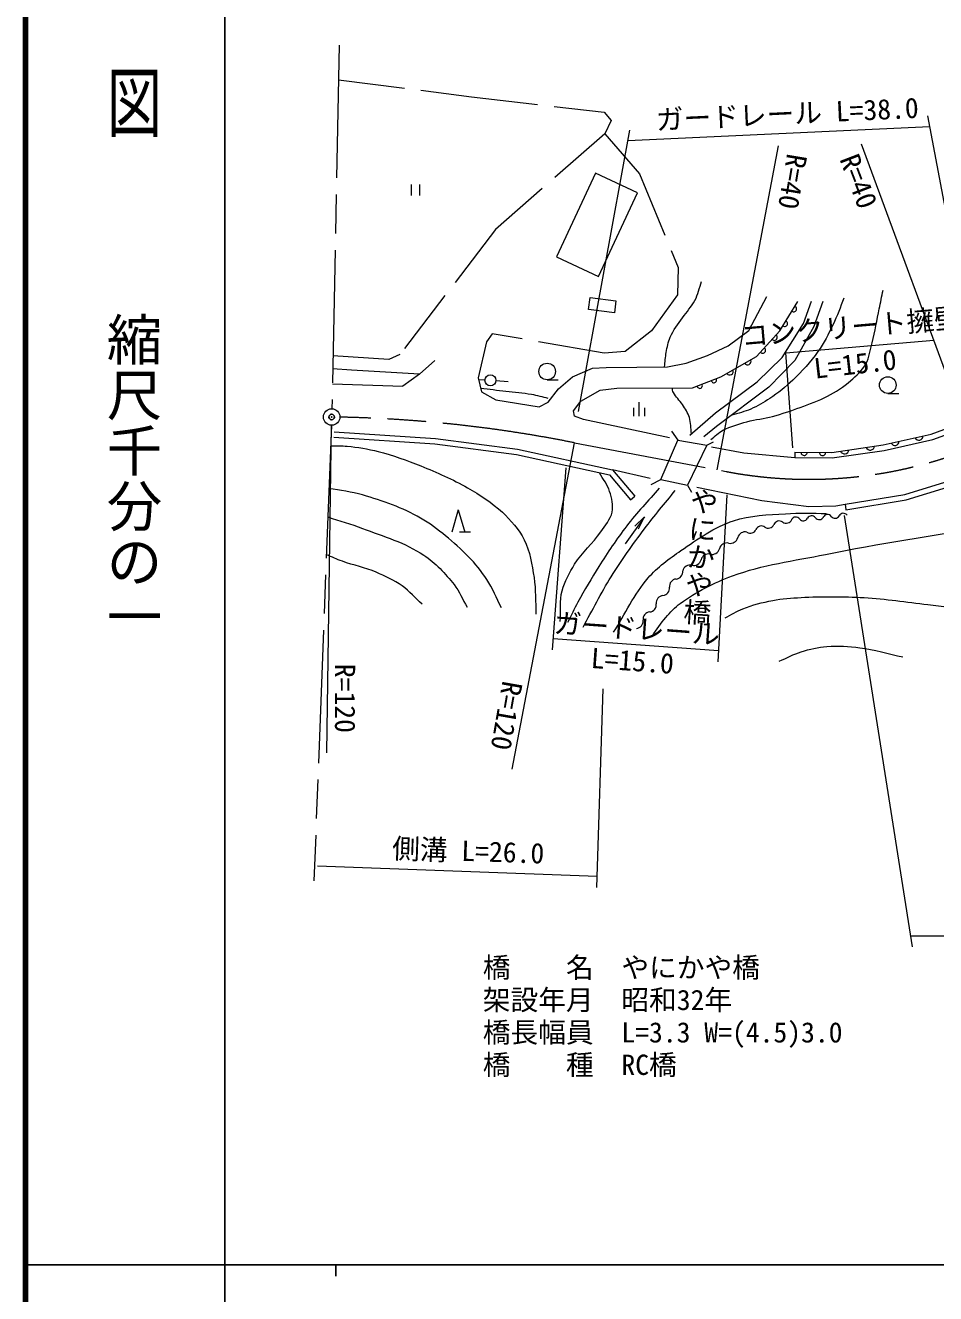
# Model space of a CAD drawing. Units: millimetres, scale not verified. Extents: x 40000 to 680000, y 20000 to 380000.
# Drawn here: x 40000 to 122116, y 202409 to 316857 of the extents above; entities that cross this region are included whole.
import ezdxf
from ezdxf.enums import TextEntityAlignment as Align

# ---------------------------------------------------------------- set-up
doc = ezdxf.new("R2010")
doc.units = ezdxf.units.MM
doc.header["$LTSCALE"] = 1000
doc.header["$PDMODE"] = 32
doc.header["$PDSIZE"] = 500
doc.linetypes.add('CHAIN', pattern=[18.5, 12, -1.5, 3.5, -1.5])
doc.linetypes.add('DASHED', pattern=[7.5, 6, -1.5])
for name, color, linetype, lineweight in [('M-BGD', 7, 'Continuous', 13), ('M-BGD-EXST', 7, 'Continuous', 13), ('M-BMK', 2, 'CHAIN', 13), ('M-BMK-SRVR', 3, 'Continuous', 13), ('M-STR-HTXT', 7, 'Continuous', 13), ('M-STR-STR1', 1, 'Continuous', 13), ('M-TTL', 2, 'Continuous', 140), ('M-TTL-BAND', 7, 'Continuous', 25)]:
    doc.layers.add(name, color=color, linetype=linetype, lineweight=lineweight)
doc.layers.add('M-OTRS', color=6, linetype='Continuous')
doc.styles.add('@ＭＳ ゴシック', font='')
doc.styles.add('ＭＳ ゴシック', font='')
doc.styles.get('@ＭＳ ゴシック').set_extended_font_data('@MS Gothic')
doc.styles.get('ＭＳ ゴシック').set_extended_font_data('MS Gothic')

# ---------------------------------------------------------------- blocks, each defined once
blk = doc.blocks.new('open_arrow')
at = {"color": 0, "linetype": 'Continuous', "lineweight": -2}
blk.add_lwpolyline([(7.5, 1.25), (0, 0), (7.5, -1.25)], dxfattribs=at)

msp = doc.modelspace()

# ---------------------------------------------------------------- linework, layer by layer
at = {"layer": 'M-BGD', "linetype": 'DASHED'}
for p, q in [((68248, 311954), (80239, 310411)), ((80239, 310411), (92202, 309025)), ((92202, 309025), (92850, 308259)), ((92850, 308259), (92266, 307079)), ((92266, 307079), (82404, 298434)), ((92266, 307079), (95415, 303465)), ((95415, 303465), (98898, 295007)), ((82404, 298434), (73781, 287156)), ((98898, 295007), (98843, 292542)), ((98843, 292542), (96499, 289292)), ((92209, 287279), (82104, 289026)), ((96499, 289292), (94111, 287434)), ((94111, 287434), (92209, 287279)), ((72796, 286707), (67743, 287032)), ((73781, 287156), (72796, 286707))]:
    msp.add_line(p, q, dxfattribs=at)
at = {"layer": 'M-BGD'}
for p, q in [((105254, 289330), (106876, 292396)), ((108062, 289296), (109681, 291949)), ((110211, 289953), (110918, 291977)), ((111950, 291928), (111124, 289668)), ((108265, 286887), (110211, 289953)), ((111124, 289668), (109424, 286621)), ((82104, 289026), (81601, 288300)), ((103399, 287926), (105254, 289330)), ((105966, 286983), (108062, 289296)), ((81601, 288300), (80850, 285057)), ((101551, 287074), (103399, 287926)), ((76935, 286615), (75559, 285367)), ((97934, 286056), (99599, 286380)), ((99599, 286380), (101551, 287074)), ((102742, 285148), (105966, 286983)), ((106004, 284695), (108265, 286887)), ((109424, 286621), (107076, 284214)), ((69427, 285730), (67720, 285876)), ((75559, 285367), (69427, 285730)), ((75559, 285367), (74038, 284298)), ((80850, 285057), (81159, 283774)), ((88107, 284070), (89355, 285132)), ((89355, 285132), (91153, 285908)), ((91153, 285908), (92382, 285977)), ((92382, 285977), (97934, 286056)), ((100168, 284146), (102742, 285148)), ((67692, 284516), (74038, 284298)), ((87154, 282862), (88107, 284070)), ((90102, 282957), (91845, 283947)), ((91845, 283947), (93371, 284117)), ((93371, 284117), (100168, 284146)), ((102270, 281894), (106004, 284695)), ((107076, 284214), (102358, 280646)), ((81159, 283774), (82456, 283068)), ((82456, 283068), (86348, 282429)), ((86348, 282429), (87154, 282862)), ((89434, 282066), (90102, 282957)), ((89525, 281581), (89434, 282066)), ((90351, 281293), (89525, 281581)), ((99941, 279880), (102270, 281894)), ((98121, 279642), (90351, 281293)), ((102358, 280646), (101199, 279732)), ((101908, 278829), (104812, 278295)), ((104812, 278295), (109409, 277852)), ((109413, 278352), (109409, 277852)), ((96352, 275953), (92958, 276741)), ((100573, 275184), (106428, 273968)), ((94591, 274040), (94973, 274363)), ((106428, 273968), (110685, 273430)), ((113103, 273501), (113947, 273640)), ((113947, 273640), (114028, 273146)), ((95842, 272514), (94102, 270071)), ((110685, 273430), (113103, 273501))]:
    msp.add_line(p, q, dxfattribs=at)
for points in [[(91424, 303507), (87903, 295957), (91699, 294187), (95220, 301737)], [(90955, 292300), (93280, 291990), (93137, 290911), (90811, 291221)]]:
    msp.add_lwpolyline(points, close=True, dxfattribs=at)
for points in [[(113947, 273640), (119333, 274526), (125283, 276366), (135800, 280436), (140998, 282061), (145605, 282934), (151447, 283538), (160500, 283740), (181549, 282598), (196987, 280708), (214170, 278196)], [(109413, 278352), (112755, 278325), (117386, 279000), (121711, 279966), (123438, 280599)], [(67814, 279682), (76953, 279090), (84303, 278128), (92686, 276289), (94591, 274040)], [(67846, 280181), (77002, 279588), (84389, 278621), (92958, 276741), (94973, 274363)], [(109409, 277852), (112789, 277825), (117477, 278508), (121852, 279485), (123610, 280129)]]:
    msp.add_lwpolyline(points, dxfattribs=at)
at = {"layer": 'M-BGD', "linetype": 'DASHED'}
msp.add_lwpolyline([(114028, 273146), (119448, 274038), (125447, 275894), (135965, 279964), (141119, 281575), (145677, 282439), (151479, 283039), (160492, 283240), (181505, 282100), (196921, 280212), (214098, 277701)], dxfattribs=at)
at = {"layer": 'M-BGD'}
for centre, radius, start, end in [((109309, 291266), 262, 230.2315, 67.01243), ((108500, 289939), 262, 230.2315, 67.01243), ((107566, 288692), 263, 219.66446, 55.94994), ((106518, 287536), 263, 219.66446, 55.94994), ((105155, 286532), 309, 211.35114, 27.93776), ((102121, 284840), 238, 186.28499, 36.25823), ((103544, 285615), 309, 211.35114, 27.93776), ((100834, 284339), 238, 186.28499, 36.25823), ((118451, 279317), 377, 204.40309, 0.76284), ((120613, 279800), 377, 204.40309, 0.76284), ((110248, 278325), 279, 175.276, 3.78595), ((111919, 278311), 279, 175.276, 3.78595), ((113898, 278596), 404, 203.16601, 353.42828), ((116214, 278934), 404, 203.16601, 353.42828), ((109503, 272070), 421, 36.1594, 152.87537), ((110932, 272182), 421, 36.1594, 152.87537), ((111611, 272679), 421, 216.1594, 332.87537), ((112360, 272295), 421, 36.1594, 152.87537), ((113039, 272792), 421, 216.1594, 332.87537), ((113788, 272408), 421, 36.1594, 152.87537), ((105406, 271568), 539, 234.66326, 336.71673), ((106397, 271142), 539, 54.66326, 156.71673), ((107020, 272021), 539, 234.66326, 336.71673), ((108010, 271595), 539, 54.66326, 156.71673), ((108634, 272475), 539, 234.66326, 336.71673), ((110183, 272566), 421, 216.1594, 332.87537), ((103274, 269467), 684, 76.09367, 166.01817), ((103603, 270795), 684, 256.09367, 346.01817), ((104930, 270464), 684, 76.09367, 166.01817), ((101618, 268470), 684, 76.09367, 166.01817), ((101947, 269798), 684, 256.09367, 346.01817), ((99962, 267472), 684, 76.09367, 166.01817), ((100291, 268800), 684, 256.09367, 346.01817), ((98770, 266231), 667, 95.74879, 186.87481), ((98636, 267558), 667, 275.74879, 6.87481), ((97445, 266071), 667, 275.74879, 6.87481), ((96255, 264584), 667, 275.74879, 6.87481), ((97579, 264744), 667, 95.74879, 186.87481), ((96388, 263257), 667, 95.74879, 186.87481), ((95064, 263097), 667, 275.74879, 6.87481)]:
    msp.add_arc(centre, radius, start, end, dxfattribs=at)
for points, knots in [([(97660, 286052), (97712, 286483), (97737, 286918), (97816, 287345), (97902, 287809), (97976, 288284), (98163, 288717), (98439, 289354), (98894, 289896), (99283, 290471), (99642, 291001), (100108, 291465), (100403, 292033), (100682, 292569), (100802, 293174), (101002, 293744)], [0, 0, 0, 0, 1, 1, 1, 2, 2, 2, 3, 3, 3, 4, 4, 4, 5, 5, 5, 5]), ([(101835, 279483), (102201, 279763), (102529, 280103), (102934, 280322), (103607, 280686), (104362, 280880), (105099, 281086), (105858, 281299), (106652, 281369), (107414, 281573), (108259, 281798), (109087, 282082), (109908, 282383), (110736, 282686), (111579, 282969), (112357, 283384), (113101, 283781), (113821, 284242), (114457, 284796), (114970, 285242), (115485, 285720), (115817, 286313), (116142, 286892), (116226, 287578), (116390, 288222), (116647, 289234), (116822, 290265), (117033, 291287), (117147, 291845), (117258, 292404), (117371, 292963)], [0, 0, 0, 0, 1, 1, 1, 2, 2, 2, 3, 3, 3, 4, 4, 4, 5, 5, 5, 6, 6, 6, 7, 7, 7, 8, 8, 8, 9, 9, 9, 10, 10, 10, 10]), ([(113849, 292227), (113519, 291435), (113235, 290621), (112860, 289849), (112454, 289014), (112037, 288175), (111500, 287418), (110840, 286488), (110062, 285640), (109237, 284854), (108593, 284241), (107891, 283684), (107153, 283187), (106613, 282823), (106045, 282492), (105448, 282232), (104896, 281992), (104301, 281865), (103727, 281681)], [0, 0, 0, 0, 1, 1, 1, 2, 2, 2, 3, 3, 3, 4, 4, 4, 5, 5, 5, 6, 6, 6, 6]), ([(81078, 284110), (81835, 284025), (82593, 283944), (83349, 283854), (84116, 283763), (84889, 283703), (85650, 283568), (86153, 283478), (86645, 283336), (87143, 283221)], [0, 0, 0, 0, 1, 1, 1, 2, 2, 2, 3, 3, 3, 3]), ([(100090, 280009), (100027, 280497), (100052, 281004), (99902, 281472), (99767, 281891), (99513, 282264), (99277, 282635), (99032, 283019), (98665, 283323), (98461, 283729), (98397, 283856), (98380, 284002), (98339, 284138)], [0, 0, 0, 0, 1, 1, 1, 2, 2, 2, 3, 3, 3, 4, 4, 4, 4]), ([(67532, 278908), (68031, 278900), (68532, 278930), (69028, 278884), (69971, 278796), (70910, 278639), (71828, 278406), (73139, 278073), (74413, 277601), (75668, 277096), (77112, 276515), (78552, 275901), (79899, 275121), (81003, 274482), (82100, 273794), (83028, 272919), (83798, 272193), (84530, 271381), (85003, 270434), (85527, 269383), (85709, 268184), (85889, 267022), (86058, 265932), (86005, 264820), (86064, 263718)], [0, 0, 0, 0, 1, 1, 1, 2, 2, 2, 3, 3, 3, 4, 4, 4, 5, 5, 5, 6, 6, 6, 7, 7, 7, 8, 8, 8, 8]), ([(88246, 263062), (88304, 263984), (88191, 264934), (88421, 265829), (88641, 266687), (89080, 267483), (89549, 268233), (90211, 269292), (91193, 270119), (91899, 271148), (92289, 271715), (92796, 272260), (92934, 272934), (93059, 273548), (92896, 274204), (92705, 274801), (92511, 275409), (92098, 275923), (91794, 276484)], [0, 0, 0, 0, 1, 1, 1, 2, 2, 2, 3, 3, 3, 4, 4, 4, 5, 5, 5, 6, 6, 6, 6]), ([(96560, 261768), (96963, 262319), (97321, 262905), (97769, 263420), (98170, 263881), (98591, 264337), (99085, 264696), (100520, 265738), (102125, 266563), (103786, 267181), (106477, 268183), (109366, 268545), (112181, 269115), (117001, 270090), (121865, 270832), (126713, 271654), (129791, 272175), (132872, 272680), (135954, 273171), (138773, 273621), (141591, 274076), (144416, 274481), (148392, 275050), (152365, 275671), (156363, 276052), (158272, 276234), (160188, 276349), (162105, 276395), (167899, 276534), (173708, 276567), (179492, 276193), (181091, 276090), (182689, 275910), (184267, 275629), (186993, 275144), (189638, 274277), (192346, 273695), (194759, 273176), (197178, 272674), (199619, 272305), (202305, 271899), (205026, 271764), (207718, 271398), (210501, 271020), (213267, 270528), (216038, 270069), (219332, 269523), (222612, 268891), (225910, 268376), (228437, 267982), (230966, 267603), (233506, 267308), (235777, 267045), (238057, 266870), (240336, 266684), (243785, 266402), (247233, 266074), (250691, 265938), (255878, 265735), (261078, 266055), (266265, 265838), (269132, 265718), (271987, 265396), (274847, 265173), (278346, 264900), (281852, 264697), (285344, 264347), (287000, 264181), (288668, 264067), (290300, 263742), (291332, 263537), (292328, 263178), (293342, 262896)], [0, 0, 0, 0, 1, 1, 1, 2, 2, 2, 3, 3, 3, 4, 4, 4, 5, 5, 5, 6, 6, 6, 7, 7, 7, 8, 8, 8, 9, 9, 9, 10, 10, 10, 11, 11, 11, 12, 12, 12, 13, 13, 13, 14, 14, 14, 15, 15, 15, 16, 16, 16, 17, 17, 17, 18, 18, 18, 19, 19, 19, 20, 20, 20, 21, 21, 21, 22, 22, 22, 23, 23, 23, 24, 24, 24, 24]), ([(82948, 264300), (82506, 265154), (82148, 266057), (81622, 266861), (81139, 267600), (80582, 268297), (79957, 268921), (78655, 270221), (77247, 271456), (75659, 272386), (74036, 273336), (72225, 273950), (70421, 274481), (69432, 274772), (68397, 274874), (67385, 275071)], [0, 0, 0, 0, 1, 1, 1, 2, 2, 2, 3, 3, 3, 4, 4, 4, 5, 5, 5, 5]), ([(97186, 275108), (96206, 273967), (95163, 272876), (94245, 271683), (93344, 270512), (92525, 269278), (91733, 268030), (91067, 266980), (90449, 265898), (89853, 264807), (89522, 264202), (89226, 263580), (88913, 262967)], [0, 0, 0, 0, 1, 1, 1, 2, 2, 2, 3, 3, 3, 4, 4, 4, 4]), ([(90310, 262564), (91156, 264077), (91929, 265633), (92848, 267103), (93775, 268587), (94796, 270013), (95843, 271415), (96730, 272601), (97697, 273725), (98623, 274880)], [0, 0, 0, 0, 1, 1, 1, 2, 2, 2, 3, 3, 3, 3]), ([(67287, 272493), (68325, 272150), (69381, 271854), (70403, 271464), (72282, 270746), (74266, 270176), (75936, 269055), (76991, 268347), (77887, 267398), (78668, 266396), (79151, 265775), (79455, 265035), (79849, 264354)], [0, 0, 0, 0, 1, 1, 1, 2, 2, 2, 3, 3, 3, 4, 4, 4, 4]), ([(93069, 262094), (94106, 263726), (94906, 265536), (96181, 266990), (97030, 267957), (98085, 268734), (99143, 269468), (100637, 270503), (102165, 271576), (103888, 272157), (105381, 272661), (107000, 272679), (108572, 272792), (109798, 272880), (111030, 272812), (112259, 272822)], [0, 0, 0, 0, 1, 1, 1, 2, 2, 2, 3, 3, 3, 4, 4, 4, 5, 5, 5, 5]), ([(75793, 264614), (75190, 265166), (74653, 265799), (73984, 266270), (73264, 266778), (72459, 267162), (71647, 267506), (70662, 267923), (69600, 268133), (68594, 268500), (68108, 268677), (67636, 268888), (67156, 269082)], [0, 0, 0, 0, 1, 1, 1, 2, 2, 2, 3, 3, 3, 4, 4, 4, 4]), ([(103124, 263390), (103658, 263665), (104166, 263996), (104724, 264214), (105591, 264553), (106502, 264787), (107416, 264960), (108258, 265120), (109116, 265185), (109971, 265229), (111868, 265327), (113772, 265326), (115668, 265221), (117588, 265114), (119492, 264806), (121403, 264589), (123969, 264298), (126530, 263957), (129099, 263690), (130181, 263577), (131266, 263493), (132349, 263394)], [0, 0, 0, 0, 1, 1, 1, 2, 2, 2, 3, 3, 3, 4, 4, 4, 5, 5, 5, 6, 6, 6, 7, 7, 7, 7]), ([(108010, 259486), (108673, 259768), (109311, 260117), (109998, 260333), (110749, 260568), (111524, 260751), (112308, 260816), (113295, 260898), (114294, 260820), (115277, 260695), (116585, 260529), (117856, 260140), (119145, 259862)], [0, 0, 0, 0, 1, 1, 1, 2, 2, 2, 3, 3, 3, 4, 4, 4, 4])]:
    msp.add_open_spline(points, degree=3, knots=knots, dxfattribs=at)
at = {"layer": 'M-BGD-EXST'}
for p, q in [((74804, 302507), (74804, 301507)), ((75554, 302507), (75554, 301507)), ((81456, 284854), (80938, 284877)), ((82455, 284799), (83550, 284727)), ((87073, 284873), (88073, 284873)), ((95354, 282848), (95354, 281598)), ((117802, 283648), (118802, 283648)), ((94854, 282348), (94854, 281598)), ((95854, 282348), (95854, 281598)), ((79058, 273133), (78458, 271133)), ((79058, 273133), (79658, 271133)), ((80158, 271133), (79158, 271133))]:
    msp.add_line(p, q, dxfattribs=at)
for centre, radius in [((87073, 285623), 750), ((81956, 284831), 500), ((117802, 284398), 750)]:
    msp.add_circle(centre, radius, dxfattribs=at)
at = {"layer": 'M-BMK'}
for p, q in [((68311, 315081), (67647, 282266)), ((67603, 280766), (66032, 239655)), ((89525, 279190), (103228, 276593))]:
    msp.add_line(p, q, dxfattribs=at)
for centre, radius, start, end in [((65954, 161527), 120000, 78.67215, 88.84117), ((110676, 315893), 40000, 259.26916, 290.20775)]:
    msp.add_arc(centre, radius, start, end, dxfattribs=at)
at = {"layer": 'M-BMK-SRVR'}
msp.add_circle((67631, 281516), 750, dxfattribs=at)
at = {"layer": 'M-OTRS'}
msp.add_point((67631, 281516), dxfattribs=at)
msp.add_point((67631, 281516), dxfattribs=at)
at = {"layer": 'M-STR-HTXT'}
for p, q in [((126421, 282116), (121400, 308694)), ((89885, 282000), (94543, 307409)), ((121586, 307712), (94363, 306426)), ((107917, 305990), (102376, 276754)), ((125522, 278734), (115438, 306130)), ((108598, 287318), (121944, 288454)), ((109234, 278727), (108598, 287318)), ((67208, 251213), (67621, 280766)), ((83920, 249736), (89525, 279190)), ((88769, 276932), (87531, 260505)), ((103285, 274505), (102459, 259419)), ((113871, 272629), (120002, 233700)), ((102514, 260418), (87606, 261502)), ((91559, 239071), (92121, 256978)), ((66346, 241025), (91591, 240070)), ((119845, 234700), (391833, 234700))]:
    msp.add_line(p, q, dxfattribs=at)
at = {"layer": 'M-STR-STR1'}
for p, q in [((97316, 275885), (98874, 279415)), ((98293, 280240), (98874, 279415)), ((98874, 279415), (101488, 278976)), ((101488, 278976), (102091, 279279)), ((101488, 278976), (99718, 275365)), ((96451, 275430), (97316, 275885)), ((97316, 275885), (99718, 275365)), ((99718, 275365), (100098, 274732))]:
    msp.add_line(p, q, dxfattribs=at)
at = {"layer": 'M-TTL'}
msp.add_line((40000, 380000), (40000, 20000), dxfattribs=at)
at = {"layer": 'M-TTL-BAND'}
for p, q in [((58000, 370000), (58000, 20000)), ((40000, 205000), (579000, 205000)), ((68000, 205000), (68000, 204000))]:
    msp.add_line(p, q, dxfattribs=at)

# ---------------------------------------------------------------- block references
at = {"layer": 'M-BGD', "xscale": 160, "yscale": 160, "rotation": 234.6}
msp.add_blockref('open_arrow', (95842, 272514), dxfattribs=at)

# ---------------------------------------------------------------- texts
at = {"layer": 'M-STR-HTXT', "style": 'ＭＳ ゴシック'}
for s, rotation, p in [('ガードレール L=38.0', 2.651, (96945, 306870)), ('R=40', 260.44, (108185, 305455)), ('R=40', 291.012, (112912, 304591)), ('コンクリート擁壁', 4.948, (104673, 287339)), ('L=15.0', 6.543, (111308, 284428)), ('R=120', 270.161, (67370, 259237)), ('R=120', 259.973, (82517, 257880))]:
    msp.add_text(s, height=1833, rotation=rotation, dxfattribs=at).set_placement(p, align=Align.BOTTOM_LEFT)
for s, rotation, p in [('ガードレール', 355.841, (95060, 260960)), ('L=15.0', 355.841, (94659, 258058)), ('側溝 L=26.0', 358.056, (79902, 240900))]:
    msp.add_text(s, height=1833, rotation=rotation, dxfattribs=at).set_placement(p, align=Align.BOTTOM_CENTER)
for s, p in [('橋\u3000\u3000名\u3000やにかや橋', (81264, 230376)), ('架設年月\u3000昭和32年', (81264, 227449)), ('橋長幅員\u3000L=3.3 W=(4.5)3.0', (81264, 224522)), ('橋\u3000\u3000種\u3000RC橋', (81264, 221595))]:
    msp.add_text(s, height=1833, dxfattribs=at).set_placement(p, align=Align.BOTTOM_LEFT)
at = {"layer": 'M-STR-STR1', "style": '@ＭＳ ゴシック'}
msp.add_text('やにかや橋', height=1833, rotation=266.482, dxfattribs=at).set_placement((99440, 268991), align=Align.BOTTOM_CENTER)
at = {"layer": 'M-TTL-BAND', "style": '@ＭＳ ゴシック', "width": 1.4}
msp.add_text('平  面  図', height=3666, rotation=270, dxfattribs=at).set_placement((49777, 306475), align=Align.MIDDLE_RIGHT)
at = {"layer": 'M-TTL-BAND', "style": '@ＭＳ ゴシック'}
msp.add_text('縮尺千分の一', height=3666, rotation=270, dxfattribs=at).set_placement((49777, 261030), align=Align.MIDDLE_RIGHT)

doc.saveas('drawing.dxf')
